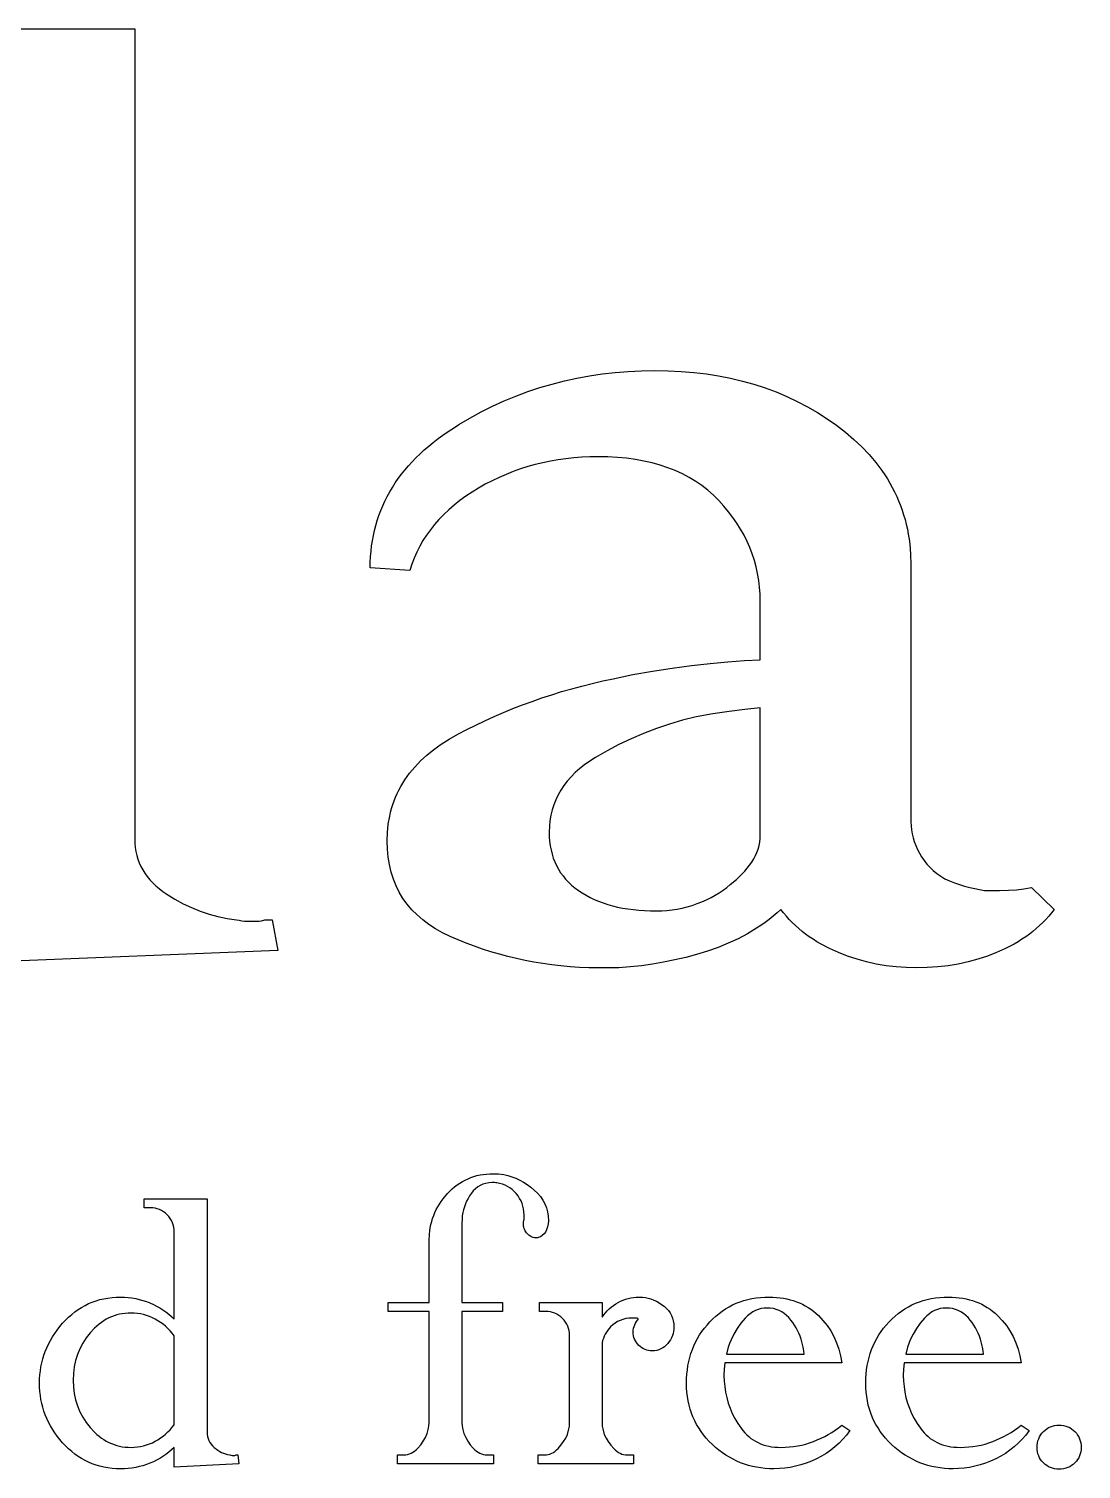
# Model space of a CAD drawing. Header units: millimetres. Extents: x 0.4 to 11.6, y 0.5 to 5.4.
# Drawn here: x 9.411 to 11.555, y 0.734 to 3.67 of the extents above; entities that cross this region are included whole.
import ezdxf

# ---------------------------------------------------------------- set-up
doc = ezdxf.new("R2010")
doc.units = ezdxf.units.MM
doc.header["$MEASUREMENT"] = 0

msp = doc.modelspace()

# ---------------------------------------------------------------- linework, layer by layer
at = {"flags": 128}
for points in [[(9.341068, 3.669643), (9.627006, 3.669643), (9.627006, 2.017857), (9.627261, 2.009399), (9.628026, 2.001139), (9.6293, 1.993077), (9.631084, 1.985212), (9.633378, 1.977545), (9.636182, 1.970075), (9.639495, 1.962803), (9.643318, 1.955729), (9.647651, 1.948853), (9.652494, 1.942174), (9.657846, 1.935692), (9.663708, 1.929408), (9.67008, 1.923322), (9.676962, 1.917434), (9.684353, 1.911743), (9.692254, 1.90625), (9.708746, 1.895996), (9.725598, 1.886812), (9.742809, 1.878697), (9.76038, 1.871652), (9.778311, 1.865676), (9.796602, 1.86077), (9.815253, 1.856934), (9.834264, 1.854167), (9.839901, 1.852865), (9.845298, 1.851935), (9.850456, 1.851376), (9.855373, 1.85119), (9.872645, 1.85119), (9.880321, 1.85119), (9.885119, 1.851935), (9.891835, 1.854167), (9.899512, 1.854167), (9.907188, 1.854167), (9.918702, 1.791667)], [(11.5, 1.875), (11.494595, 1.86803), (11.488935, 1.861258), (11.483021, 1.854684), (11.476851, 1.848307), (11.470427, 1.842128), (11.463748, 1.836147), (11.456814, 1.830363), (11.449625, 1.824777), (11.442181, 1.819388), (11.434482, 1.814197), (11.426529, 1.809204), (11.41832, 1.804408), (11.401139, 1.79541), (11.382938, 1.787202), (11.364017, 1.779878), (11.344677, 1.773531), (11.324917, 1.768159), (11.304737, 1.763765), (11.284137, 1.760347), (11.263117, 1.757906), (11.241678, 1.756441), (11.219819, 1.755952), (11.198859, 1.756441), (11.178199, 1.757906), (11.157839, 1.760347), (11.137779, 1.763765), (11.118019, 1.768159), (11.098559, 1.773531), (11.079398, 1.779878), (11.060537, 1.787202), (11.042336, 1.79541), (11.025155, 1.804408), (11.016946, 1.809204), (11.008993, 1.814197), (11.001294, 1.819388), (10.99385, 1.824777), (10.986661, 1.830363), (10.979727, 1.836147), (10.973048, 1.842128), (10.966624, 1.848307), (10.960454, 1.854684), (10.95454, 1.861258), (10.94888, 1.86803), (10.943475, 1.875), (10.935694, 1.868042), (10.927703, 1.861305), (10.919502, 1.854789), (10.911091, 1.848493), (10.902471, 1.842419), (10.89364, 1.836565), (10.875349, 1.825521), (10.856218, 1.81536), (10.836248, 1.806083), (10.815439, 1.797689), (10.793789, 1.790179), (10.77166, 1.783459), (10.749411, 1.777437), (10.727042, 1.772112), (10.704553, 1.767485), (10.681945, 1.763556), (10.659216, 1.760324), (10.636367, 1.757789), (10.613398, 1.755952), (10.598046, 1.755952), (10.582694, 1.755952), (10.567341, 1.755952), (10.551989, 1.755952), (10.532896, 1.7569), (10.513998, 1.758254), (10.495294, 1.760016), (10.476786, 1.762184), (10.458473, 1.764759), (10.440354, 1.767741), (10.42243, 1.77113), (10.404702, 1.774926), (10.387168, 1.779128), (10.369829, 1.783738), (10.352685, 1.788754), (10.335736, 1.794178), (10.318982, 1.800008), (10.302422, 1.806245), (10.286058, 1.812889), (10.269888, 1.81994), (10.254319, 1.827503), (10.239753, 1.835682), (10.226192, 1.844477), (10.213636, 1.853888), (10.202084, 1.863915), (10.191537, 1.874558), (10.181994, 1.885818), (10.173456, 1.897693), (10.165922, 1.910185), (10.159393, 1.923293), (10.153868, 1.937018), (10.149348, 1.951358), (10.145832, 1.966314), (10.143321, 1.981887), (10.141814, 1.998076), (10.141312, 2.014881), (10.141874, 2.032122), (10.143561, 2.048875), (10.146372, 2.065139), (10.148199, 2.073088), (10.150307, 2.080915), (10.152697, 2.08862), (10.155367, 2.096203), (10.158319, 2.103664), (10.161552, 2.111003), (10.165066, 2.118219), (10.168861, 2.125314), (10.172937, 2.132286), (10.177294, 2.139137), (10.186852, 2.152472), (10.197534, 2.165318), (10.209341, 2.177676), (10.222272, 2.189546), (10.236327, 2.200928), (10.251507, 2.211821), (10.267812, 2.222226), (10.285241, 2.232143), (10.303344, 2.241653), (10.321673, 2.250837), (10.340226, 2.259696), (10.359004, 2.268229), (10.378007, 2.276437), (10.397235, 2.284319), (10.416688, 2.291876), (10.436366, 2.299107), (10.456269, 2.306013), (10.476396, 2.312593), (10.496749, 2.318848), (10.517326, 2.324777), (10.538128, 2.33038), (10.559155, 2.335658), (10.580407, 2.340611), (10.601884, 2.345238), (10.642064, 2.353609), (10.682005, 2.360863), (10.721705, 2.367001), (10.761165, 2.372024), (10.799426, 2.376116), (10.835529, 2.379464), (10.869472, 2.382068), (10.901256, 2.383929), (10.901256, 2.502976), (10.900926, 2.51738), (10.899937, 2.531576), (10.898288, 2.545561), (10.895979, 2.559338), (10.89301, 2.572905), (10.889382, 2.586263), (10.885094, 2.599412), (10.880147, 2.612351), (10.874539, 2.625081), (10.868272, 2.637602), (10.861346, 2.649914), (10.85376, 2.662016), (10.845514, 2.67391), (10.836608, 2.685593), (10.827043, 2.697068), (10.816818, 2.708333), (10.805963, 2.719145), (10.794509, 2.72926), (10.782455, 2.738677), (10.769801, 2.747396), (10.756548, 2.755418), (10.742695, 2.762742), (10.728242, 2.769368), (10.713189, 2.775298), (10.697537, 2.780529), (10.681285, 2.785063), (10.664433, 2.7889), (10.646982, 2.792039), (10.628931, 2.79448), (10.61028, 2.796224), (10.59103, 2.79727), (10.571179, 2.797619), (10.554485, 2.797369), (10.537986, 2.796619), (10.521681, 2.795369), (10.505572, 2.79362), (10.489657, 2.79137), (10.473937, 2.788621), (10.458413, 2.785371), (10.443083, 2.781622), (10.427948, 2.777373), (10.413008, 2.772624), (10.398262, 2.767375), (10.383712, 2.761626), (10.369357, 2.755377), (10.355196, 2.748628), (10.341231, 2.74138), (10.32746, 2.733631), (10.314094, 2.725475), (10.301343, 2.717006), (10.289206, 2.708223), (10.277684, 2.699126), (10.266777, 2.689715), (10.256485, 2.67999), (10.246807, 2.669951), (10.237744, 2.659598), (10.229296, 2.648932), (10.221462, 2.637951), (10.214243, 2.626657), (10.207639, 2.615048), (10.20165, 2.603126), (10.196275, 2.59089), (10.191515, 2.57834), (10.187369, 2.565476), (10.106769, 2.571429), (10.106945, 2.582706), (10.107474, 2.593843), (10.108354, 2.604841), (10.109588, 2.615699), (10.111173, 2.626418), (10.113111, 2.636998), (10.115401, 2.647438), (10.118043, 2.657738), (10.121038, 2.667899), (10.124385, 2.67792), (10.128085, 2.687802), (10.132136, 2.697545), (10.136541, 2.707148), (10.141297, 2.716611), (10.146406, 2.725935), (10.151867, 2.735119), (10.15768, 2.744164), (10.163846, 2.753069), (10.170364, 2.761835), (10.177234, 2.770461), (10.184457, 2.778948), (10.192032, 2.787295), (10.199959, 2.795503), (10.208239, 2.803571), (10.216871, 2.8115), (10.225855, 2.819289), (10.235192, 2.826939), (10.244881, 2.834449), (10.254922, 2.84182), (10.265316, 2.849051), (10.276062, 2.856143), (10.28716, 2.863095), (10.309859, 2.87643), (10.332857, 2.888904), (10.356156, 2.900519), (10.379754, 2.911272), (10.403652, 2.921166), (10.42785, 2.930199), (10.452348, 2.938372), (10.477146, 2.945685), (10.502243, 2.952137), (10.527641, 2.957729), (10.553338, 2.96246), (10.579335, 2.966332), (10.605632, 2.969343), (10.632229, 2.971494), (10.659126, 2.972784), (10.686322, 2.973214), (10.713407, 2.972778), (10.739966, 2.97147), (10.766, 2.969291), (10.79151, 2.966239), (10.816496, 2.962315), (10.840956, 2.95752), (10.864892, 2.951852), (10.888303, 2.945313), (10.911189, 2.937901), (10.93355, 2.929618), (10.955387, 2.920462), (10.976699, 2.910435), (10.997486, 2.899536), (11.017748, 2.887765), (11.037486, 2.875122), (11.056699, 2.861607), (11.075058, 2.847418), (11.092232, 2.832752), (11.108221, 2.81761), (11.123026, 2.80199), (11.129985, 2.794002), (11.136647, 2.785894), (11.143013, 2.777668), (11.149084, 2.769322), (11.154858, 2.760857), (11.160335, 2.752273), (11.165517, 2.74357), (11.170403, 2.734747), (11.174993, 2.725805), (11.179286, 2.716745), (11.183284, 2.707565), (11.186985, 2.698265), (11.19039, 2.688847), (11.193499, 2.67931), (11.196312, 2.669653), (11.198829, 2.659877), (11.20105, 2.649982), (11.202974, 2.639968), (11.204603, 2.629835), (11.205935, 2.619582), (11.206972, 2.609211), (11.207712, 2.59872), (11.208304, 2.577381), (11.208304, 2.053571), (11.208574, 2.04541), (11.209384, 2.037295), (11.210733, 2.029227), (11.212622, 2.021205), (11.215051, 2.01323), (11.218019, 2.005301), (11.221528, 1.997419), (11.225576, 1.989583), (11.230163, 1.981934), (11.235291, 1.974609), (11.240958, 1.967611), (11.247165, 1.960938), (11.253912, 1.95459), (11.261198, 1.948568), (11.269024, 1.942871), (11.27739, 1.9375), (11.287105, 1.933222), (11.29706, 1.929315), (11.307255, 1.925781), (11.31769, 1.922619), (11.328125, 1.919829), (11.33832, 1.917411), (11.348275, 1.915365), (11.35799, 1.91369), (11.373343, 1.91369), (11.388695, 1.91369), (11.406926, 1.914063), (11.423238, 1.915179), (11.43859, 1.917039), (11.453943, 1.919643), (11.5, 1.875)], [(10.901256, 2.026786), (10.901256, 2.285714), (10.870072, 2.282366), (10.837927, 2.278274), (10.804824, 2.273438), (10.770761, 2.267857), (10.743204, 2.260696), (10.716188, 2.252604), (10.689711, 2.243583), (10.663774, 2.233631), (10.638376, 2.222749), (10.613518, 2.210938), (10.5892, 2.198196), (10.565422, 2.184524), (10.554035, 2.177304), (10.543383, 2.169782), (10.533465, 2.161958), (10.524283, 2.153832), (10.515834, 2.145403), (10.508121, 2.136672), (10.501141, 2.127639), (10.494897, 2.118304), (10.489387, 2.108666), (10.484612, 2.098726), (10.480572, 2.088484), (10.477266, 2.077939), (10.474695, 2.067092), (10.472858, 2.055943), (10.471756, 2.044492), (10.471389, 2.032738), (10.471621, 2.023205), (10.472318, 2.013951), (10.47348, 2.004976), (10.475107, 1.99628), (10.477198, 1.987863), (10.479755, 1.979725), (10.482776, 1.971866), (10.486261, 1.964286), (10.490212, 1.956985), (10.494627, 1.949963), (10.499507, 1.94322), (10.504852, 1.936756), (10.510662, 1.930571), (10.516936, 1.924665), (10.523675, 1.919038), (10.530879, 1.91369), (10.538473, 1.908645), (10.546382, 1.903925), (10.554605, 1.89953), (10.563143, 1.895461), (10.571996, 1.891718), (10.581164, 1.8883), (10.590647, 1.885207), (10.600445, 1.88244), (10.610557, 1.879999), (10.620985, 1.877883), (10.631727, 1.876093), (10.642784, 1.874628), (10.654156, 1.873489), (10.665843, 1.872675), (10.677844, 1.872187), (10.690161, 1.872024), (10.700685, 1.872256), (10.71115, 1.872954), (10.721555, 1.874116), (10.7319, 1.875744), (10.742185, 1.877837), (10.75241, 1.880394), (10.762575, 1.883417), (10.77268, 1.886905), (10.782545, 1.890765), (10.79199, 1.894903), (10.801016, 1.899321), (10.809621, 1.904018), (10.817807, 1.908994), (10.825574, 1.914249), (10.83292, 1.919782), (10.839846, 1.925595), (10.85268, 1.936291), (10.858647, 1.941848), (10.864314, 1.947545), (10.869682, 1.953381), (10.874749, 1.959356), (10.879517, 1.965472), (10.883985, 1.971726), (10.888033, 1.97812), (10.891541, 1.984654), (10.894509, 1.991327), (10.896938, 1.99814), (10.898827, 2.005092), (10.900177, 2.012184), (10.900986, 2.019415), (10.901256, 2.026786)], [(9.918702, 1.791667), (9.327634, 1.767857)], [(10.469712, 1.240757), (10.469285, 1.234662), (10.468002, 1.228354), (10.466077, 1.222473), (10.463725, 1.217662), (10.460838, 1.213706), (10.457309, 1.210391), (10.453353, 1.207932), (10.449184, 1.206542), (10.448221, 1.2059), (10.447045, 1.205687), (10.444051, 1.205687), (10.441512, 1.205847), (10.439026, 1.206328), (10.436594, 1.20713), (10.434215, 1.208253), (10.429617, 1.21146), (10.425233, 1.215951), (10.42224, 1.220335), (10.420101, 1.224932), (10.419406, 1.227258), (10.419032, 1.22953), (10.418978, 1.231749), (10.419246, 1.233914), (10.419246, 1.238618), (10.41946, 1.240864), (10.420101, 1.243323), (10.420101, 1.2476), (10.420101, 1.252732), (10.419854, 1.258833), (10.419112, 1.264734), (10.417876, 1.270434), (10.416145, 1.275934), (10.41392, 1.281233), (10.4112, 1.286332), (10.407986, 1.29123), (10.404277, 1.295928), (10.400194, 1.300291), (10.395857, 1.304187), (10.391266, 1.307615), (10.386421, 1.310576), (10.381322, 1.313068), (10.37597, 1.315093), (10.370363, 1.31665), (10.364502, 1.31774), (10.362364, 1.318167), (10.360226, 1.318595), (10.357659, 1.318595), (10.355093, 1.318595), (10.348444, 1.318067), (10.342183, 1.316911), (10.336309, 1.315127), (10.330822, 1.312714), (10.325724, 1.309674), (10.321012, 1.306005), (10.316689, 1.301708), (10.312753, 1.296783), (10.309191, 1.291484), (10.30599, 1.286064), (10.30315, 1.280524), (10.300671, 1.274864), (10.298552, 1.269084), (10.296795, 1.263183), (10.295398, 1.257162), (10.294362, 1.251021), (10.293935, 1.243323), (10.293507, 1.235624), (10.293507, 1.07396), (10.376477, 1.07396), (10.376477, 1.055998), (10.293507, 1.055998), (10.293507, 0.82847), (10.293828, 0.823231), (10.29479, 0.817778), (10.297784, 0.807086), (10.301205, 0.799121), (10.305482, 0.791476), (10.310614, 0.784152), (10.316602, 0.777149), (10.31985, 0.773941), (10.323177, 0.771161), (10.326586, 0.768809), (10.330074, 0.766884), (10.333642, 0.765387), (10.337291, 0.764318), (10.34102, 0.763677), (10.344829, 0.763463), (10.357659, 0.763463), (10.357659, 0.7455), (10.260148, 0.7455), (10.162636, 0.7455), (10.162636, 0.763463), (10.175467, 0.763463), (10.179276, 0.763677), (10.183004, 0.764318), (10.186653, 0.765387), (10.190222, 0.766884), (10.19371, 0.768809), (10.197118, 0.771161), (10.200446, 0.773941), (10.203694, 0.777149), (10.209681, 0.784152), (10.214813, 0.791476), (10.21909, 0.799121), (10.222512, 0.807086), (10.225505, 0.817778), (10.226468, 0.823231), (10.226788, 0.82847), (10.226788, 1.055998), (10.142963, 1.055998), (10.142963, 1.07396), (10.226788, 1.07396), (10.226788, 1.199699), (10.22737, 1.213365), (10.228097, 1.220022), (10.229114, 1.226563), (10.230422, 1.232986), (10.232021, 1.239293), (10.23391, 1.245483), (10.236091, 1.251556), (10.238561, 1.257511), (10.241323, 1.26335), (10.244375, 1.269072), (10.247718, 1.274677), (10.251352, 1.280165), (10.255276, 1.285536), (10.263997, 1.295928), (10.268723, 1.300848), (10.2736, 1.30545), (10.278627, 1.309735), (10.283804, 1.313703), (10.289132, 1.317354), (10.29461, 1.320687), (10.300238, 1.323702), (10.306017, 1.3264), (10.311946, 1.328781), (10.318025, 1.330844), (10.324255, 1.33259), (10.330635, 1.334018), (10.337166, 1.335129), (10.343847, 1.335923), (10.350678, 1.336399), (10.357659, 1.336558), (10.367924, 1.33613), (10.379044, 1.334847), (10.38731, 1.332855), (10.395429, 1.330303), (10.403401, 1.327189), (10.411227, 1.323513), (10.418905, 1.319276), (10.426436, 1.314478), (10.43382, 1.309119), (10.441058, 1.303198), (10.447773, 1.296796), (10.453594, 1.289994), (10.458519, 1.28279), (10.462549, 1.275185), (10.465683, 1.267179), (10.467921, 1.258773), (10.469265, 1.249965), (10.469712, 1.240757)], [(9.839308, 0.7455), (9.707582, 0.738657), (9.707582, 0.778859), (9.702129, 0.773674), (9.696462, 0.768809), (9.690581, 0.764265), (9.684487, 0.760041), (9.678178, 0.756139), (9.671656, 0.752557), (9.66492, 0.749296), (9.65797, 0.746355), (9.65086, 0.743749), (9.643643, 0.74149), (9.636319, 0.739579), (9.628888, 0.738016), (9.62135, 0.736799), (9.613705, 0.735931), (9.605954, 0.735409), (9.598095, 0.735236), (9.589314, 0.735443), (9.58072, 0.736064), (9.572314, 0.7371), (9.564094, 0.73855), (9.556062, 0.740415), (9.548216, 0.742693), (9.540558, 0.745386), (9.533087, 0.748494), (9.525803, 0.752015), (9.518706, 0.755951), (9.511797, 0.760302), (9.505074, 0.765066), (9.498538, 0.770245), (9.49219, 0.775839), (9.486029, 0.781846), (9.480054, 0.788268), (9.474358, 0.794957), (9.469028, 0.801767), (9.464066, 0.808697), (9.459472, 0.815747), (9.455245, 0.822917), (9.451386, 0.830208), (9.447895, 0.837619), (9.444771, 0.84515), (9.442014, 0.852802), (9.439625, 0.860573), (9.437604, 0.868465), (9.43595, 0.876478), (9.434663, 0.88461), (9.433744, 0.892863), (9.433193, 0.901237), (9.433009, 0.90973), (9.433193, 0.918225), (9.433744, 0.926604), (9.434663, 0.934865), (9.43595, 0.943009), (9.437604, 0.951037), (9.439625, 0.958947), (9.442014, 0.966741), (9.444771, 0.974417), (9.447895, 0.981977), (9.451386, 0.989419), (9.455245, 0.996745), (9.459472, 1.003954), (9.464066, 1.011046), (9.469028, 1.018021), (9.474358, 1.024879), (9.480054, 1.03162), (9.486029, 1.038093), (9.49219, 1.04415), (9.498538, 1.049788), (9.505074, 1.055009), (9.511797, 1.059812), (9.518706, 1.064197), (9.525803, 1.068165), (9.533087, 1.071715), (9.540558, 1.074847), (9.548216, 1.077562), (9.556062, 1.079859), (9.564094, 1.081739), (9.572314, 1.083201), (9.58072, 1.084245), (9.589314, 1.084871), (9.598095, 1.08508), (9.605954, 1.084893), (9.613705, 1.084332), (9.62135, 1.083396), (9.628888, 1.082086), (9.636319, 1.080402), (9.643643, 1.078344), (9.65086, 1.075912), (9.65797, 1.073105), (9.66492, 1.069978), (9.671656, 1.066583), (9.678178, 1.062921), (9.684487, 1.058991), (9.690581, 1.054795), (9.696462, 1.050331), (9.702129, 1.0456), (9.707582, 1.040601), (9.707582, 1.217662), (9.707354, 1.2227), (9.706673, 1.227552), (9.705537, 1.232216), (9.703946, 1.236694), (9.701901, 1.240984), (9.699402, 1.245087), (9.696449, 1.249003), (9.69304, 1.252732), (9.689325, 1.25614), (9.685449, 1.259094), (9.681413, 1.261593), (9.677216, 1.263638), (9.672859, 1.265228), (9.668342, 1.266364), (9.663664, 1.267046), (9.658826, 1.267273), (9.645995, 1.267273), (9.645995, 1.285236), (9.710575, 1.285236), (9.7743, 1.285236), (9.7743, 0.810508), (9.774527, 0.805703), (9.775209, 0.801125), (9.776345, 0.796775), (9.777935, 0.792652), (9.77998, 0.788756), (9.78248, 0.785087), (9.785433, 0.781646), (9.788841, 0.778432), (9.796272, 0.772845), (9.800108, 0.770513), (9.804024, 0.768488), (9.80802, 0.766771), (9.812097, 0.765361), (9.816253, 0.764258), (9.82049, 0.763463), (9.822949, 0.762821), (9.825194, 0.762607), (9.829044, 0.762607), (9.830754, 0.762607), (9.83332, 0.763463), (9.835031, 0.763463), (9.836742, 0.763463), (9.839308, 0.7455)], [(10.725467, 1.024349), (10.725273, 1.019705), (10.724691, 1.015181), (10.723722, 1.010777), (10.722366, 1.006493), (10.720622, 1.00233), (10.71849, 0.998287), (10.715971, 0.994365), (10.713064, 0.990562), (10.709849, 0.987054), (10.706408, 0.984013), (10.702739, 0.981441), (10.698843, 0.979336), (10.69472, 0.977698), (10.69037, 0.976529), (10.685792, 0.975827), (10.680988, 0.975593), (10.677199, 0.975767), (10.67353, 0.976288), (10.669981, 0.977157), (10.666553, 0.978373), (10.663245, 0.979937), (10.660058, 0.981848), (10.656991, 0.984107), (10.654044, 0.986713), (10.651337, 0.989573), (10.648992, 0.992594), (10.647007, 0.995775), (10.645383, 0.999116), (10.64412, 1.002618), (10.643218, 1.00628), (10.642677, 1.010102), (10.642496, 1.014085), (10.642683, 1.01788), (10.643245, 1.021569), (10.64418, 1.025151), (10.64549, 1.028626), (10.64712, 1.031941), (10.649018, 1.035041), (10.651183, 1.037928), (10.653616, 1.040601), (10.650301, 1.041884), (10.647201, 1.042312), (10.63993, 1.042312), (10.633622, 1.042018), (10.627527, 1.041136), (10.621647, 1.039666), (10.61598, 1.037607), (10.61058, 1.035014), (10.605502, 1.031941), (10.600744, 1.028385), (10.596306, 1.024349), (10.593393, 1.021195), (10.59064, 1.01772), (10.588047, 1.013924), (10.585614, 1.009808), (10.583449, 1.005478), (10.581658, 1.00104), (10.580242, 0.996496), (10.579199, 0.991845), (10.579199, 0.827615), (10.57952, 0.822376), (10.580482, 0.816923), (10.583476, 0.805376), (10.587245, 0.797811), (10.591709, 0.790514), (10.596868, 0.783484), (10.602722, 0.776721), (10.605869, 0.773613), (10.60911, 0.77092), (10.612445, 0.768642), (10.615873, 0.766777), (10.619395, 0.765327), (10.62301, 0.764291), (10.626719, 0.76367), (10.630521, 0.763463), (10.643351, 0.763463), (10.643351, 0.7455), (10.54584, 0.7455), (10.449184, 0.7455), (10.449184, 0.763463), (10.461934, 0.763463), (10.46571, 0.76367), (10.469393, 0.764291), (10.472984, 0.765327), (10.476482, 0.766777), (10.479887, 0.768642), (10.483199, 0.77092), (10.486419, 0.773613), (10.489546, 0.776721), (10.495362, 0.783484), (10.500489, 0.790514), (10.504925, 0.797811), (10.508672, 0.805376), (10.511645, 0.816923), (10.512603, 0.822376), (10.512922, 0.827615), (10.512922, 1.007242), (10.512696, 1.01208), (10.512019, 1.016758), (10.51089, 1.021275), (10.50931, 1.025632), (10.507278, 1.029829), (10.504795, 1.033865), (10.50186, 1.037741), (10.498474, 1.041456), (10.494782, 1.044865), (10.490931, 1.047818), (10.48692, 1.050318), (10.48275, 1.052362), (10.47842, 1.053953), (10.473931, 1.055089), (10.469282, 1.05577), (10.464473, 1.055998), (10.451736, 1.055998), (10.451736, 1.07396), (10.579199, 1.07396), (10.579199, 1.044023), (10.582514, 1.048607), (10.586042, 1.05295), (10.589784, 1.057054), (10.59374, 1.060916), (10.59791, 1.064538), (10.602294, 1.067919), (10.606892, 1.07106), (10.611703, 1.07396), (10.616675, 1.076567), (10.621753, 1.078825), (10.626939, 1.080736), (10.632232, 1.0823), (10.637631, 1.083516), (10.643138, 1.084385), (10.648751, 1.084906), (10.654471, 1.08508), (10.657893, 1.08508), (10.661314, 1.08508), (10.667242, 1.084225), (10.673049, 1.082942), (10.678736, 1.081231), (10.684302, 1.079093), (10.689748, 1.076526), (10.695074, 1.073533), (10.70028, 1.070111), (10.705365, 1.066262), (10.710077, 1.062052), (10.71416, 1.057548), (10.717615, 1.05275), (10.720441, 1.047658), (10.72264, 1.042272), (10.72421, 1.036592), (10.725152, 1.030617), (10.725467, 1.024349)], [(11.083865, 0.813074), (11.077002, 0.803939), (11.069671, 0.795352), (11.061872, 0.787313), (11.053606, 0.779822), (11.044872, 0.772878), (11.03567, 0.766483), (11.026001, 0.760636), (11.015863, 0.755337), (11.005432, 0.750626), (10.99488, 0.746542), (10.984208, 0.743088), (10.973416, 0.740261), (10.962503, 0.738062), (10.95147, 0.736492), (10.940317, 0.73555), (10.929044, 0.735236), (10.920034, 0.735429), (10.911181, 0.736011), (10.902485, 0.73698), (10.893947, 0.738336), (10.885565, 0.74008), (10.877341, 0.742212), (10.869273, 0.744732), (10.861363, 0.747638), (10.853609, 0.750933), (10.846013, 0.754615), (10.838574, 0.758685), (10.831291, 0.763142), (10.824166, 0.767987), (10.817198, 0.773219), (10.810387, 0.778839), (10.803733, 0.784847), (10.797362, 0.791148), (10.791403, 0.797651), (10.785855, 0.804353), (10.780718, 0.811256), (10.775992, 0.81836), (10.771676, 0.825664), (10.767772, 0.833168), (10.764279, 0.840873), (10.761196, 0.848779), (10.758525, 0.856885), (10.756265, 0.865191), (10.754415, 0.873698), (10.752977, 0.882405), (10.751949, 0.891313), (10.751333, 0.900421), (10.751128, 0.90973), (10.751313, 0.918939), (10.751869, 0.92796), (10.752796, 0.936794), (10.754095, 0.945442), (10.755764, 0.953902), (10.757803, 0.962175), (10.760214, 0.970261), (10.762996, 0.978159), (10.766148, 0.985871), (10.769672, 0.993396), (10.773566, 1.000733), (10.777831, 1.007883), (10.782467, 1.014847), (10.787474, 1.021623), (10.792852, 1.028212), (10.7986, 1.034614), (10.804636, 1.040725), (10.810876, 1.046442), (10.81732, 1.051764), (10.823967, 1.056693), (10.830819, 1.061227), (10.837874, 1.065367), (10.845133, 1.069112), (10.852595, 1.072463), (10.860262, 1.07542), (10.868132, 1.077983), (10.876206, 1.080152), (10.884484, 1.081926), (10.892966, 1.083306), (10.901652, 1.084292), (10.910541, 1.084883), (10.919635, 1.08508), (10.927142, 1.084933), (10.934483, 1.084492), (10.941657, 1.083757), (10.948663, 1.082728), (10.955503, 1.081405), (10.962176, 1.079788), (10.968681, 1.077876), (10.975019, 1.075671), (10.981191, 1.073172), (10.987195, 1.070378), (10.993032, 1.067291), (10.998702, 1.06391), (11.004205, 1.060234), (11.009541, 1.056265), (11.01471, 1.052002), (11.019712, 1.047444), (11.029068, 1.037701), (11.037461, 1.027289), (11.044892, 1.01621), (11.051361, 1.004462), (11.056867, 0.992046), (11.061411, 0.978961), (11.064993, 0.965209), (11.067613, 0.950788), (10.828966, 0.950788), (10.827683, 0.938385), (10.827255, 0.925127), (10.827683, 0.914007), (10.828966, 0.902887), (10.83061, 0.891453), (10.832975, 0.880247), (10.836063, 0.869267), (10.839872, 0.858515), (10.844402, 0.84799), (10.849655, 0.837692), (10.855629, 0.827622), (10.862325, 0.817778), (10.86595, 0.813066), (10.869769, 0.808657), (10.873782, 0.804552), (10.877989, 0.800751), (10.882389, 0.797255), (10.886984, 0.794062), (10.891772, 0.791174), (10.896753, 0.788589), (10.901929, 0.786309), (10.907299, 0.784332), (10.912862, 0.78266), (10.918619, 0.781292), (10.92457, 0.780228), (10.930714, 0.779467), (10.937053, 0.779011), (10.943585, 0.778859), (10.952292, 0.779046), (10.960879, 0.779608), (10.969346, 0.780543), (10.977692, 0.781853), (10.985919, 0.783537), (10.994025, 0.785595), (11.00201, 0.788028), (11.009876, 0.790834), (11.017607, 0.793975), (11.025192, 0.79741), (11.03263, 0.801139), (11.03992, 0.805162), (11.047064, 0.809479), (11.054061, 0.81409), (11.06091, 0.818995), (11.067613, 0.824194), (11.083865, 0.813074)], [(10.99063, 0.96875), (10.990202, 0.975807), (10.988919, 0.983292), (10.986995, 0.991204), (10.984642, 0.999544), (10.982564, 1.005464), (10.980178, 1.011251), (10.977485, 1.016905), (10.974485, 1.022425), (10.971177, 1.027811), (10.967562, 1.033063), (10.963639, 1.038182), (10.959409, 1.043167), (10.954885, 1.047778), (10.95008, 1.051774), (10.944995, 1.055156), (10.939629, 1.057922), (10.933982, 1.060074), (10.928055, 1.061611), (10.921846, 1.062533), (10.915358, 1.062841), (10.909049, 1.06252), (10.902955, 1.061558), (10.897074, 1.059954), (10.891407, 1.057708), (10.885955, 1.054822), (10.880715, 1.051293), (10.87569, 1.047123), (10.870879, 1.042312), (10.862004, 1.031834), (10.854199, 1.020928), (10.847463, 1.009594), (10.841796, 0.997833), (10.838696, 0.990241), (10.836236, 0.982864), (10.832387, 0.96875), (10.99063, 0.96875)], [(11.449106, 0.813074), (11.442243, 0.803939), (11.434912, 0.795352), (11.427114, 0.787313), (11.418847, 0.779822), (11.410113, 0.772878), (11.400911, 0.766483), (11.391242, 0.760636), (11.381104, 0.755337), (11.370673, 0.750626), (11.360121, 0.746542), (11.349449, 0.743088), (11.338657, 0.740261), (11.327744, 0.738062), (11.316711, 0.736492), (11.305558, 0.73555), (11.294285, 0.735236), (11.285275, 0.735429), (11.276422, 0.736011), (11.267727, 0.73698), (11.259188, 0.738336), (11.250806, 0.74008), (11.242582, 0.742212), (11.234514, 0.744732), (11.226604, 0.747638), (11.21885, 0.750933), (11.211254, 0.754615), (11.203815, 0.758685), (11.196532, 0.763142), (11.189407, 0.767987), (11.182439, 0.773219), (11.175628, 0.778839), (11.168974, 0.784847), (11.162603, 0.791148), (11.156644, 0.797651), (11.151096, 0.804353), (11.145959, 0.811256), (11.141233, 0.81836), (11.136917, 0.825664), (11.133013, 0.833168), (11.12952, 0.840873), (11.126438, 0.848779), (11.123766, 0.856885), (11.121506, 0.865191), (11.119656, 0.873698), (11.118218, 0.882405), (11.117191, 0.891313), (11.116574, 0.900421), (11.116369, 0.90973), (11.116554, 0.918939), (11.11711, 0.92796), (11.118038, 0.936794), (11.119336, 0.945442), (11.121005, 0.953902), (11.123044, 0.962175), (11.125455, 0.970261), (11.128237, 0.978159), (11.131389, 0.985871), (11.134913, 0.993396), (11.138807, 1.000733), (11.143072, 1.007883), (11.147708, 1.014847), (11.152715, 1.021623), (11.158093, 1.028212), (11.163841, 1.034614), (11.169877, 1.040725), (11.176117, 1.046442), (11.182561, 1.051764), (11.189208, 1.056693), (11.19606, 1.061227), (11.203115, 1.065367), (11.210374, 1.069112), (11.217836, 1.072463), (11.225503, 1.07542), (11.233373, 1.077983), (11.241447, 1.080152), (11.249725, 1.081926), (11.258207, 1.083306), (11.266893, 1.084292), (11.275782, 1.084883), (11.284876, 1.08508), (11.292383, 1.084933), (11.299724, 1.084492), (11.306898, 1.083757), (11.313905, 1.082728), (11.320744, 1.081405), (11.327417, 1.079788), (11.333922, 1.077876), (11.34026, 1.075671), (11.346432, 1.073172), (11.352436, 1.070378), (11.358273, 1.067291), (11.363943, 1.06391), (11.369447, 1.060234), (11.374783, 1.056265), (11.379951, 1.052002), (11.384953, 1.047444), (11.394309, 1.037701), (11.402702, 1.027289), (11.410133, 1.01621), (11.416602, 1.004462), (11.422108, 0.992046), (11.426652, 0.978961), (11.430234, 0.965209), (11.432854, 0.950788), (11.194207, 0.950788), (11.192924, 0.938385), (11.192496, 0.925127), (11.192924, 0.914007), (11.194207, 0.902887), (11.195851, 0.891453), (11.198216, 0.880247), (11.201304, 0.869267), (11.205113, 0.858515), (11.209644, 0.84799), (11.214896, 0.837692), (11.22087, 0.827622), (11.227566, 0.817778), (11.231191, 0.813066), (11.23501, 0.808657), (11.239023, 0.804552), (11.24323, 0.800751), (11.24763, 0.797255), (11.252225, 0.794062), (11.257013, 0.791174), (11.261995, 0.788589), (11.26717, 0.786309), (11.27254, 0.784332), (11.278103, 0.78266), (11.28386, 0.781292), (11.289811, 0.780228), (11.295955, 0.779467), (11.302294, 0.779011), (11.308826, 0.778859), (11.317533, 0.779046), (11.32612, 0.779608), (11.334587, 0.780543), (11.342934, 0.781853), (11.35116, 0.783537), (11.359266, 0.785595), (11.367251, 0.788028), (11.375117, 0.790834), (11.382848, 0.793975), (11.390433, 0.79741), (11.397871, 0.801139), (11.405161, 0.805162), (11.412305, 0.809479), (11.419302, 0.81409), (11.426151, 0.818995), (11.432854, 0.824194), (11.449106, 0.813074)], [(11.355871, 0.96875), (11.355443, 0.975807), (11.35416, 0.983292), (11.352236, 0.991204), (11.349883, 0.999544), (11.347805, 1.005464), (11.345419, 1.011251), (11.342726, 1.016905), (11.339726, 1.022425), (11.336418, 1.027811), (11.332803, 1.033063), (11.32888, 1.038182), (11.32465, 1.043167), (11.320126, 1.047778), (11.315321, 1.051774), (11.310236, 1.055156), (11.30487, 1.057922), (11.299223, 1.060074), (11.293296, 1.061611), (11.287088, 1.062533), (11.280599, 1.062841), (11.27429, 1.06252), (11.268196, 1.061558), (11.262315, 1.059954), (11.256649, 1.057708), (11.251196, 1.054822), (11.245956, 1.051293), (11.240931, 1.047123), (11.23612, 1.042312), (11.227245, 1.031834), (11.21944, 1.020928), (11.212704, 1.009594), (11.207037, 0.997833), (11.203937, 0.990241), (11.201477, 0.982864), (11.197628, 0.96875), (11.355871, 0.96875)], [(9.707582, 0.825049), (9.707582, 1.006386), (9.703418, 1.011592), (9.699055, 1.016517), (9.694491, 1.021162), (9.689726, 1.025525), (9.684761, 1.029608), (9.679595, 1.033411), (9.674229, 1.036932), (9.668663, 1.040173), (9.662936, 1.04308), (9.657088, 1.0456), (9.651121, 1.047731), (9.645033, 1.049476), (9.638825, 1.050832), (9.632497, 1.051801), (9.626048, 1.052382), (9.619479, 1.052576), (9.61344, 1.052419), (9.607511, 1.051948), (9.601692, 1.051163), (9.595983, 1.050064), (9.590385, 1.04865), (9.584897, 1.046923), (9.579519, 1.044881), (9.574252, 1.042526), (9.569094, 1.039856), (9.564047, 1.036872), (9.559111, 1.033574), (9.554284, 1.029962), (9.549568, 1.026036), (9.544962, 1.021796), (9.536081, 1.012374), (9.527962, 1.00207), (9.520925, 0.991257), (9.514971, 0.979937), (9.510099, 0.968109), (9.50631, 0.955773), (9.503604, 0.942929), (9.50198, 0.929577), (9.501439, 0.915718), (9.50198, 0.901858), (9.503604, 0.888506), (9.50631, 0.875663), (9.510099, 0.863327), (9.514971, 0.851498), (9.520925, 0.840178), (9.527962, 0.829366), (9.536081, 0.819061), (9.544962, 0.809639), (9.549568, 0.805399), (9.554284, 0.801473), (9.559111, 0.797861), (9.564047, 0.794563), (9.569094, 0.791579), (9.574252, 0.78891), (9.579519, 0.786554), (9.584897, 0.784513), (9.590385, 0.782785), (9.595983, 0.781372), (9.601692, 0.780273), (9.607511, 0.779487), (9.61344, 0.779016), (9.619479, 0.778859), (9.626048, 0.779053), (9.632497, 0.779634), (9.638825, 0.780603), (9.645033, 0.78196), (9.651121, 0.783704), (9.657088, 0.785836), (9.662936, 0.788355), (9.668663, 0.791262), (9.674229, 0.794503), (9.679595, 0.798025), (9.684761, 0.801827), (9.689726, 0.80591), (9.694491, 0.810274), (9.699055, 0.814918), (9.703418, 0.819843), (9.707582, 0.825049)], [(11.555171, 0.778859), (11.554971, 0.774248), (11.554369, 0.769824), (11.553367, 0.765588), (11.551963, 0.761538), (11.550159, 0.757676), (11.547954, 0.754), (11.545348, 0.750512), (11.542341, 0.747211), (11.539026, 0.744204), (11.535498, 0.741597), (11.531755, 0.739392), (11.527799, 0.737588), (11.523629, 0.736185), (11.519246, 0.735182), (11.514648, 0.734581), (11.509837, 0.73438), (11.505226, 0.734581), (11.500802, 0.735182), (11.496565, 0.736185), (11.492516, 0.737588), (11.488653, 0.739392), (11.484978, 0.741597), (11.481489, 0.744204), (11.478188, 0.747211), (11.475181, 0.750512), (11.472575, 0.754), (11.47037, 0.757676), (11.468565, 0.761538), (11.467162, 0.765588), (11.46616, 0.769824), (11.465558, 0.774248), (11.465358, 0.778859), (11.465558, 0.783477), (11.46616, 0.787921), (11.467162, 0.792191), (11.468565, 0.796287), (11.47037, 0.80021), (11.472575, 0.803959), (11.475181, 0.807534), (11.478188, 0.810935), (11.481489, 0.814043), (11.484978, 0.816736), (11.488653, 0.819015), (11.492516, 0.820879), (11.496565, 0.822329), (11.500802, 0.823365), (11.505226, 0.823986), (11.509837, 0.824194), (11.514648, 0.823986), (11.519246, 0.823365), (11.523629, 0.822329), (11.527799, 0.820879), (11.531755, 0.819015), (11.535498, 0.816736), (11.539026, 0.814043), (11.542341, 0.810935), (11.545348, 0.807534), (11.547954, 0.803959), (11.550159, 0.80021), (11.551963, 0.796287), (11.553367, 0.792191), (11.554369, 0.787921), (11.554971, 0.783477), (11.555171, 0.778859)]]:
    msp.add_lwpolyline(points, dxfattribs=at)

doc.saveas('drawing.dxf')
